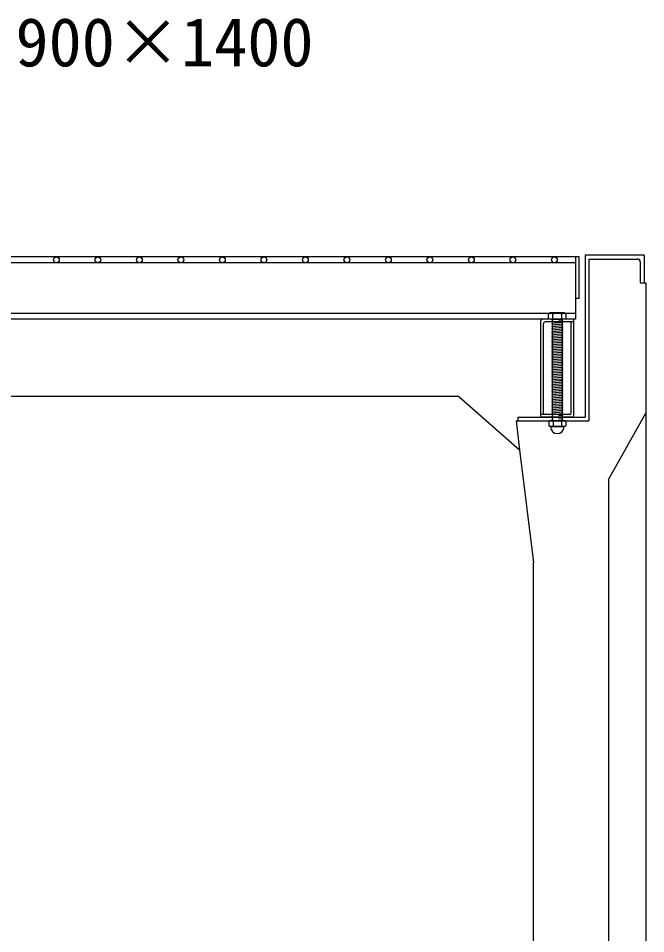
# Model space of a CAD drawing. Units: millimetres, scale not verified. Extents: x -16800 to 16800, y -5940 to 5940.
# Drawn here: x -3921 to -3166, y -2562 to -1459 of the extents above; entities that cross this region are included whole.
import ezdxf
from ezdxf.enums import TextEntityAlignment as Align

# ---------------------------------------------------------------- set-up
doc = ezdxf.new("R2010")
doc.units = ezdxf.units.MM
doc.header["$LTSCALE"] = 20
doc.linetypes.add('DOTTED', pattern=[1.75, 0.25, -1.5])
for name, color, linetype, lineweight in [('0-2_HATCH', 6, 'Continuous', 25), ('0-5_OUTLINE', 3, 'Continuous', 25), ('0-6_TXT', 7, 'Continuous', 25)]:
    doc.layers.add(name, color=color, linetype=linetype, lineweight=lineweight)
doc.styles.add('ＭＳ ゴシック', font='')
doc.styles.get('ＭＳ ゴシック').set_extended_font_data('MS Gothic')

msp = doc.modelspace()

# ---------------------------------------------------------------- linework, layer by layer
at = {"layer": '0-2_HATCH'}
for p, q in [((-3245.5, -1746.82), (-4255.5, -1746.82)), ((-3250, -1746.82), (-3250, -1821.82)), ((-3245.5, -1796.82), (-3245.5, -1746.82)), ((-3238.5, -1744.84), (-3238.5, -1939.82)), ((-3234, -1749.34), (-3234, -1944.32)), ((-3234, -1749.34), (-3175.5, -1749.34)), ((-3250, -1753.82), (-4251, -1753.82)), ((-3245.5, -1796.82), (-3250, -1796.82)), ((-3281.17, -1814.82), (-4219.82, -1814.82)), ((-3280.5, -1814.32), (-3282.5, -1815.82)), ((-3282.5, -1821.82), (-3282.5, -1815.82)), ((-3282.17, -1815.54), (-3280.5, -1814.32)), ((-3263.5, -1814.32), (-3280.5, -1814.32)), ((-3277.5, -1821.82), (-3277.5, -1815.82)), ((-3266.5, -1821.82), (-3266.5, -1815.82)), ((-3261.82, -1815.54), (-3263.5, -1814.32)), ((-3250, -1814.82), (-3262.82, -1814.82)), ((-3261.5, -1821.82), (-3261.5, -1815.82)), ((-3250, -1821.82), (-4251, -1821.82)), ((-3292, -1939.82), (-3292, -1823.82)), ((-3252, -1821.82), (-3290, -1821.82)), ((-3288.8, -1936.62), (-3288.8, -1827.02)), ((-3252, -1825.02), (-3286.8, -1825.02)), ((-3261.5, -1821.82), (-3282.5, -1821.82)), ((-3278.5, -1821.82), (-3265.5, -1821.82)), ((-3278.5, -1822.82), (-3277.5, -1821.82)), ((-3277.5, -1823.82), (-3278.5, -1822.82)), ((-3278.5, -1824.82), (-3277.5, -1823.82)), ((-3277.5, -1825.82), (-3278.5, -1824.82)), ((-3278.5, -1826.82), (-3277.5, -1825.82)), ((-3265.5, -1825.82), (-3278.5, -1826.82)), ((-3277.5, -1827.82), (-3278.5, -1826.82)), ((-3278.5, -1828.82), (-3277.5, -1827.82)), ((-3265.5, -1827.82), (-3278.5, -1828.82)), ((-3277.5, -1829.82), (-3278.5, -1828.82)), ((-3278.5, -1830.82), (-3277.5, -1829.82)), ((-3265.5, -1829.82), (-3278.5, -1830.82)), ((-3266.5, -1822.82), (-3265.5, -1821.82)), ((-3265.5, -1823.82), (-3266.5, -1822.82)), ((-3266.5, -1826.82), (-3265.5, -1825.82)), ((-3265.5, -1827.82), (-3266.5, -1826.82)), ((-3266.5, -1828.82), (-3265.5, -1827.82)), ((-3265.5, -1829.82), (-3266.5, -1828.82)), ((-3266.5, -1830.82), (-3265.5, -1829.82)), ((-3255.2, -1934.62), (-3255.2, -1825.02)), ((-3252, -1937.82), (-3252, -1821.82)), ((-3277.5, -1831.82), (-3278.5, -1830.82)), ((-3278.5, -1832.82), (-3277.5, -1831.82)), ((-3265.5, -1831.82), (-3278.5, -1832.82)), ((-3277.5, -1833.82), (-3278.5, -1832.82)), ((-3265.5, -1833.82), (-3278.5, -1834.82)), ((-3278.5, -1834.82), (-3277.5, -1833.82)), ((-3265.5, -1835.82), (-3278.5, -1836.82)), ((-3277.5, -1837.82), (-3278.5, -1836.82)), ((-3265.5, -1837.82), (-3278.5, -1838.82)), ((-3278.5, -1838.82), (-3277.5, -1837.82)), ((-3277.5, -1839.82), (-3278.5, -1838.82)), ((-3265.5, -1839.82), (-3278.5, -1840.82)), ((-3278.5, -1840.82), (-3277.5, -1839.82)), ((-3277.5, -1841.82), (-3278.5, -1840.82)), ((-3265.5, -1831.82), (-3266.5, -1830.82)), ((-3266.5, -1834.82), (-3265.5, -1833.82)), ((-3265.5, -1835.82), (-3266.5, -1834.82)), ((-3266.5, -1836.82), (-3265.5, -1835.82)), ((-3265.5, -1837.82), (-3266.5, -1836.82)), ((-3266.5, -1838.82), (-3265.5, -1837.82)), ((-3266.5, -1838.82), (-3265.5, -1839.82)), ((-3266.5, -1840.82), (-3265.5, -1839.82)), ((-3266.5, -1840.82), (-3265.5, -1841.82)), ((-3265.5, -1841.82), (-3278.5, -1842.82)), ((-3278.5, -1842.82), (-3277.5, -1841.82)), ((-3277.5, -1843.82), (-3278.5, -1842.82)), ((-3265.5, -1843.82), (-3278.5, -1844.82)), ((-3278.5, -1844.82), (-3277.5, -1843.82)), ((-3277.5, -1845.82), (-3278.5, -1844.82)), ((-3265.5, -1845.82), (-3278.5, -1846.82)), ((-3278.5, -1846.82), (-3277.5, -1845.82)), ((-3277.5, -1847.82), (-3278.5, -1846.82)), ((-3265.5, -1847.82), (-3278.5, -1848.82)), ((-3278.5, -1848.82), (-3277.5, -1847.82)), ((-3277.5, -1849.82), (-3278.5, -1848.82)), ((-3265.5, -1849.82), (-3278.5, -1850.82)), ((-3278.5, -1850.82), (-3277.5, -1849.82)), ((-3277.5, -1851.82), (-3278.5, -1850.82)), ((-3265.5, -1851.82), (-3278.5, -1852.82)), ((-3278.5, -1852.82), (-3277.5, -1851.82)), ((-3266.5, -1842.82), (-3265.5, -1841.82)), ((-3266.5, -1842.82), (-3265.5, -1843.82)), ((-3266.5, -1844.82), (-3265.5, -1843.82)), ((-3266.5, -1844.82), (-3265.5, -1845.82)), ((-3266.5, -1846.82), (-3265.5, -1845.82)), ((-3266.5, -1846.82), (-3265.5, -1847.82)), ((-3266.5, -1848.82), (-3265.5, -1847.82)), ((-3266.5, -1848.82), (-3265.5, -1849.82)), ((-3266.5, -1850.82), (-3265.5, -1849.82)), ((-3266.5, -1850.82), (-3265.5, -1851.82)), ((-3266.5, -1852.82), (-3265.5, -1851.82)), ((-3277.5, -1853.82), (-3278.5, -1852.82)), ((-3265.5, -1853.82), (-3278.5, -1854.82)), ((-3278.5, -1854.82), (-3277.5, -1853.82)), ((-3277.5, -1855.82), (-3278.5, -1854.82)), ((-3265.5, -1855.82), (-3278.5, -1856.82)), ((-3278.5, -1856.82), (-3277.5, -1855.82)), ((-3277.5, -1857.82), (-3278.5, -1856.82)), ((-3265.5, -1857.82), (-3278.5, -1858.82)), ((-3278.5, -1858.82), (-3277.5, -1857.82)), ((-3277.5, -1859.82), (-3278.5, -1858.82)), ((-3265.5, -1859.82), (-3278.5, -1860.82)), ((-3278.5, -1860.82), (-3277.5, -1859.82)), ((-3277.5, -1861.82), (-3278.5, -1860.82)), ((-3265.5, -1861.82), (-3278.5, -1862.82)), ((-3278.5, -1862.82), (-3277.5, -1861.82)), ((-3277.5, -1863.82), (-3278.5, -1862.82)), ((-3266.5, -1852.82), (-3265.5, -1853.82)), ((-3266.5, -1854.82), (-3265.5, -1853.82)), ((-3266.5, -1854.82), (-3265.5, -1855.82)), ((-3266.5, -1856.82), (-3265.5, -1855.82)), ((-3266.5, -1856.82), (-3265.5, -1857.82)), ((-3266.5, -1858.82), (-3265.5, -1857.82)), ((-3266.5, -1858.82), (-3265.5, -1859.82)), ((-3266.5, -1860.82), (-3265.5, -1859.82)), ((-3266.5, -1860.82), (-3265.5, -1861.82)), ((-3266.5, -1862.82), (-3265.5, -1861.82)), ((-3266.5, -1862.82), (-3265.5, -1863.82)), ((-3265.5, -1863.82), (-3278.5, -1864.82)), ((-3278.5, -1864.82), (-3277.5, -1863.82)), ((-3277.5, -1865.82), (-3278.5, -1864.82)), ((-3265.49, -1865.82), (-3278.49, -1866.82)), ((-3278.49, -1866.82), (-3277.49, -1865.82)), ((-3277.49, -1867.82), (-3278.49, -1866.82)), ((-3265.49, -1867.82), (-3278.49, -1868.82)), ((-3278.49, -1868.82), (-3277.49, -1867.82)), ((-3277.49, -1869.82), (-3278.49, -1868.82)), ((-3265.49, -1869.83), (-3278.49, -1870.83)), ((-3278.49, -1870.83), (-3277.49, -1869.83)), ((-3277.49, -1871.82), (-3278.49, -1870.83)), ((-3265.49, -1871.83), (-3278.49, -1872.83)), ((-3278.49, -1872.83), (-3277.49, -1871.83)), ((-3277.49, -1873.83), (-3278.49, -1872.83)), ((-3265.49, -1873.83), (-3278.49, -1874.83)), ((-3278.49, -1874.83), (-3277.49, -1873.83)), ((-3266.5, -1864.82), (-3265.5, -1863.82)), ((-3266.5, -1864.82), (-3265.49, -1865.82)), ((-3266.49, -1866.82), (-3265.49, -1865.82)), ((-3266.49, -1866.82), (-3265.49, -1867.82)), ((-3266.49, -1868.82), (-3265.49, -1867.82)), ((-3266.49, -1868.82), (-3265.49, -1869.83)), ((-3266.49, -1870.83), (-3265.49, -1869.83)), ((-3266.49, -1870.83), (-3265.49, -1871.83)), ((-3266.49, -1872.83), (-3265.49, -1871.83)), ((-3266.49, -1872.83), (-3265.49, -1873.83)), ((-3266.49, -1874.83), (-3265.49, -1873.83)), ((-3277.49, -1875.83), (-3278.49, -1874.83)), ((-3265.49, -1879.83), (-3278.49, -1880.83)), ((-3278.49, -1880.83), (-3277.49, -1879.83)), ((-3277.49, -1881.83), (-3278.49, -1880.83)), ((-3265.49, -1881.83), (-3278.49, -1882.83)), ((-3278.49, -1882.83), (-3277.49, -1881.83)), ((-3277.49, -1883.83), (-3278.49, -1882.83)), ((-3265.49, -1883.83), (-3278.49, -1884.83)), ((-3278.49, -1884.83), (-3277.49, -1883.83)), ((-3277.49, -1885.83), (-3278.49, -1884.83)), ((-3265.48, -1875.83), (-3278.48, -1876.83)), ((-3278.48, -1876.83), (-3277.48, -1875.83)), ((-3277.48, -1877.83), (-3278.48, -1876.83)), ((-3265.48, -1877.83), (-3278.48, -1878.83)), ((-3278.48, -1878.83), (-3277.48, -1877.83)), ((-3277.48, -1879.83), (-3278.48, -1878.83)), ((-3266.49, -1874.83), (-3265.48, -1875.83)), ((-3266.49, -1880.83), (-3265.49, -1879.83)), ((-3266.49, -1880.83), (-3265.49, -1881.83)), ((-3266.49, -1882.83), (-3265.49, -1881.83)), ((-3266.49, -1882.83), (-3265.49, -1883.83)), ((-3266.49, -1884.83), (-3265.49, -1883.83)), ((-3266.49, -1884.83), (-3265.48, -1885.83)), ((-3266.48, -1876.83), (-3265.48, -1875.83)), ((-3266.48, -1876.83), (-3265.48, -1877.83)), ((-3266.48, -1878.83), (-3265.48, -1877.83)), ((-3266.48, -1878.83), (-3265.48, -1879.84)), ((-3265.48, -1885.83), (-3278.48, -1886.83)), ((-3278.48, -1886.83), (-3277.48, -1885.83)), ((-3277.48, -1887.83), (-3278.48, -1886.83)), ((-3265.48, -1887.83), (-3278.48, -1888.83)), ((-3278.48, -1888.83), (-3277.48, -1887.83)), ((-3277.48, -1889.83), (-3278.48, -1888.83)), ((-3265.48, -1889.83), (-3278.48, -1890.83)), ((-3278.48, -1890.83), (-3277.48, -1889.83)), ((-3277.48, -1891.83), (-3278.48, -1890.83)), ((-3265.48, -1891.84), (-3278.48, -1892.84)), ((-3278.48, -1892.84), (-3277.48, -1891.84)), ((-3277.48, -1893.84), (-3278.48, -1892.84)), ((-3265.47, -1893.84), (-3278.47, -1894.84)), ((-3278.47, -1894.84), (-3277.47, -1893.84)), ((-3277.47, -1895.84), (-3278.47, -1894.84)), ((-3265.47, -1895.84), (-3278.47, -1896.84)), ((-3278.47, -1896.84), (-3277.47, -1895.84)), ((-3266.48, -1886.83), (-3265.48, -1885.83)), ((-3266.48, -1886.83), (-3265.48, -1887.83)), ((-3266.48, -1888.83), (-3265.48, -1887.83)), ((-3266.48, -1888.83), (-3265.48, -1889.83)), ((-3266.48, -1890.83), (-3265.48, -1889.83)), ((-3266.48, -1890.83), (-3265.48, -1891.84)), ((-3266.48, -1892.84), (-3265.48, -1891.84)), ((-3266.48, -1892.84), (-3265.47, -1893.84)), ((-3266.47, -1894.84), (-3265.47, -1893.84)), ((-3266.47, -1894.84), (-3265.47, -1895.84)), ((-3266.47, -1896.84), (-3265.47, -1895.84)), ((-3277.47, -1897.84), (-3278.47, -1896.84)), ((-3265.47, -1897.84), (-3278.47, -1898.84)), ((-3278.47, -1898.84), (-3277.47, -1897.84)), ((-3277.47, -1899.84), (-3278.47, -1898.84)), ((-3265.47, -1899.84), (-3278.47, -1900.84)), ((-3278.47, -1900.84), (-3277.47, -1899.84)), ((-3277.47, -1901.84), (-3278.47, -1900.84)), ((-3265.46, -1901.85), (-3278.46, -1902.85)), ((-3278.46, -1902.85), (-3277.46, -1901.85)), ((-3277.46, -1903.85), (-3278.46, -1902.85)), ((-3265.46, -1903.85), (-3278.46, -1904.85)), ((-3278.46, -1904.85), (-3277.46, -1903.85)), ((-3277.46, -1905.85), (-3278.46, -1904.85)), ((-3265.46, -1905.85), (-3278.46, -1906.85)), ((-3278.46, -1906.85), (-3277.46, -1905.85)), ((-3277.46, -1907.85), (-3278.46, -1906.85)), ((-3266.47, -1896.84), (-3265.47, -1897.84)), ((-3266.47, -1898.84), (-3265.47, -1897.84)), ((-3266.47, -1898.84), (-3265.47, -1899.84)), ((-3266.47, -1900.84), (-3265.47, -1899.84)), ((-3266.47, -1900.84), (-3265.46, -1901.85)), ((-3266.46, -1902.85), (-3265.46, -1901.85)), ((-3266.46, -1902.85), (-3265.46, -1903.85)), ((-3266.46, -1904.85), (-3265.46, -1903.85)), ((-3266.46, -1904.85), (-3265.46, -1905.85)), ((-3266.46, -1906.85), (-3265.46, -1905.85)), ((-3266.46, -1906.85), (-3265.46, -1907.85)), ((-3265.46, -1907.85), (-3278.46, -1908.85)), ((-3278.46, -1908.85), (-3277.46, -1907.85)), ((-3277.46, -1909.85), (-3278.46, -1908.85)), ((-3265.45, -1909.85), (-3278.45, -1910.85)), ((-3278.45, -1910.85), (-3277.45, -1909.85)), ((-3277.45, -1911.85), (-3278.45, -1910.85)), ((-3265.45, -1911.86), (-3278.45, -1912.86)), ((-3278.45, -1912.86), (-3277.45, -1911.86)), ((-3277.45, -1913.86), (-3278.45, -1912.86)), ((-3265.45, -1913.86), (-3278.45, -1914.86)), ((-3278.45, -1914.86), (-3277.45, -1913.86)), ((-3277.45, -1915.86), (-3278.45, -1914.86)), ((-3265.45, -1915.86), (-3278.45, -1916.86)), ((-3278.45, -1916.86), (-3277.45, -1915.86)), ((-3277.45, -1917.86), (-3278.45, -1916.86)), ((-3265.44, -1917.86), (-3278.44, -1918.86)), ((-3278.44, -1918.86), (-3277.44, -1917.86)), ((-3266.46, -1908.85), (-3265.46, -1907.85)), ((-3266.46, -1908.85), (-3265.45, -1909.85)), ((-3266.45, -1910.85), (-3265.45, -1909.85)), ((-3266.45, -1910.85), (-3265.45, -1911.86)), ((-3266.45, -1912.86), (-3265.45, -1911.86)), ((-3266.45, -1912.86), (-3265.45, -1913.86)), ((-3266.45, -1914.86), (-3265.45, -1913.86)), ((-3266.45, -1914.86), (-3265.45, -1915.86)), ((-3266.45, -1916.86), (-3265.45, -1915.86)), ((-3266.45, -1916.86), (-3265.44, -1917.86)), ((-3266.44, -1918.86), (-3265.44, -1917.86)), ((-3277.44, -1919.86), (-3278.44, -1918.86)), ((-3265.44, -1919.86), (-3278.44, -1920.86)), ((-3278.44, -1920.86), (-3277.44, -1919.86)), ((-3277.44, -1921.86), (-3278.44, -1920.86)), ((-3265.44, -1921.87), (-3278.44, -1922.87)), ((-3278.44, -1922.87), (-3277.44, -1921.87)), ((-3277.44, -1923.87), (-3278.44, -1922.87)), ((-3265.44, -1923.87), (-3278.44, -1924.87)), ((-3278.44, -1924.87), (-3277.44, -1923.87)), ((-3277.44, -1925.87), (-3278.44, -1924.87)), ((-3265.43, -1925.87), (-3278.43, -1926.87)), ((-3278.43, -1926.87), (-3277.43, -1925.87)), ((-3277.43, -1927.87), (-3278.43, -1926.87)), ((-3265.43, -1927.87), (-3278.43, -1928.87)), ((-3278.43, -1928.87), (-3277.43, -1927.87)), ((-3277.43, -1929.87), (-3278.43, -1928.87)), ((-3266.44, -1918.86), (-3265.44, -1919.86)), ((-3266.44, -1920.86), (-3265.44, -1919.86)), ((-3266.44, -1920.86), (-3265.44, -1921.87)), ((-3266.44, -1922.87), (-3265.44, -1921.87)), ((-3266.44, -1922.87), (-3265.44, -1923.87)), ((-3266.44, -1924.87), (-3265.44, -1923.87)), ((-3266.44, -1924.87), (-3265.43, -1925.87)), ((-3266.43, -1926.87), (-3265.43, -1925.87)), ((-3266.43, -1926.87), (-3265.43, -1927.87)), ((-3266.43, -1928.87), (-3265.43, -1927.87)), ((-3266.43, -1928.87), (-3265.43, -1929.87)), ((-3319.5, -1939.82), (-3238.5, -1939.82)), ((-3319.5, -1939.82), (-3319.5, -1944.32)), ((-3257.2, -1936.62), (-3292, -1936.62)), ((-3254, -1939.82), (-3292, -1939.82)), ((-3265.43, -1929.87), (-3278.43, -1930.87)), ((-3278.43, -1930.87), (-3277.43, -1929.87)), ((-3277.43, -1931.87), (-3278.43, -1930.87)), ((-3265.43, -1931.88), (-3278.43, -1932.88)), ((-3278.43, -1932.88), (-3277.43, -1931.88)), ((-3277.43, -1933.88), (-3278.43, -1932.88)), ((-3265.43, -1933.88), (-3278.43, -1934.88)), ((-3278.43, -1934.88), (-3277.43, -1933.88)), ((-3277.43, -1935.88), (-3278.43, -1934.88)), ((-3265.43, -1935.88), (-3278.43, -1936.88)), ((-3278.43, -1936.88), (-3277.43, -1935.88)), ((-3277.43, -1937.88), (-3278.43, -1936.88)), ((-3278.43, -1938.88), (-3277.43, -1937.88)), ((-3277.43, -1939.88), (-3278.43, -1938.88)), ((-3278.43, -1940.88), (-3277.43, -1939.88)), ((-3266.43, -1930.87), (-3265.43, -1929.87)), ((-3266.43, -1930.87), (-3265.43, -1931.88)), ((-3266.43, -1932.88), (-3265.43, -1931.88)), ((-3266.43, -1932.88), (-3265.42, -1933.88)), ((-3266.43, -1934.88), (-3265.43, -1933.88)), ((-3266.43, -1934.88), (-3265.42, -1935.88)), ((-3266.43, -1936.88), (-3265.43, -1935.88)), ((-3266.43, -1936.88), (-3265.42, -1937.88)), ((-3266.43, -1938.88), (-3265.43, -1937.88)), ((-3266.43, -1938.88), (-3265.42, -1939.88)), ((-3266.43, -1940.88), (-3265.43, -1939.88)), ((-3321.69, -1944.32), (-3317.45, -1979.34)), ((-3321.69, -1944.32), (-3234, -1944.32)), ((-3281.34, -1944.32), (-3282.2, -1944.97)), ((-3282.2, -1944.97), (-3282.2, -1950.15)), ((-3280.51, -1951.12), (-3282.2, -1950.15)), ((-3262.66, -1944.32), (-3281.34, -1944.32)), ((-3280.51, -1951.45), (-3280.51, -1951.12)), ((-3263.48, -1951.12), (-3280.51, -1951.12)), ((-3263.48, -1951.45), (-3280.51, -1951.45)), ((-3277.43, -1941.88), (-3278.43, -1940.88)), ((-3278.43, -1942.88), (-3277.43, -1941.88)), ((-3277.43, -1943.88), (-3278.43, -1942.88)), ((-3277.87, -1944.32), (-3277.43, -1943.88)), ((-3277.1, -1944.97), (-3277.1, -1950.15)), ((-3266.9, -1944.97), (-3266.9, -1950.15)), ((-3266.43, -1940.88), (-3265.42, -1941.88)), ((-3266.43, -1942.88), (-3265.43, -1941.88)), ((-3266.43, -1942.88), (-3265.42, -1943.88)), ((-3265.87, -1944.32), (-3265.43, -1943.88)), ((-3263.48, -1951.12), (-3261.79, -1950.15)), ((-3263.48, -1951.45), (-3263.48, -1951.12)), ((-3262.66, -1944.32), (-3261.79, -1944.97)), ((-3261.79, -1944.97), (-3261.79, -1950.15))]:
    msp.add_line(p, q, dxfattribs=at)
at = {"layer": '0-2_HATCH', "linetype": 'DOTTED'}
for p, q in [((-3265.5, -1821.82), (-3278.5, -1822.82)), ((-3265.5, -1823.82), (-3278.5, -1824.82)), ((-3265.43, -1937.88), (-3278.43, -1938.88)), ((-3265.43, -1939.88), (-3278.43, -1940.88)), ((-3265.43, -1941.88), (-3278.43, -1942.88)), ((-3277.87, -1944.32), (-3265.87, -1944.32)), ((-3265.43, -1943.88), (-3271.18, -1944.32))]:
    msp.add_line(p, q, dxfattribs=at)
at = {"layer": '0-2_HATCH'}
for points in [[(-3172, -1752.84), (-3172, -1777.84), (-3167.5, -1777.84)], [(-3265.5, -1825.82), (-3266.5, -1824.82), (-3265.5, -1823.82)], [(-3278.5, -1836.82), (-3277.5, -1835.82), (-3278.5, -1834.82)], [(-3265.5, -1833.82), (-3266.5, -1832.82), (-3265.5, -1831.82)]]:
    msp.add_lwpolyline(points, dxfattribs=at)
for centre in [(-3875.5, -1750.32), (-3825.5, -1750.32), (-3775.5, -1750.32), (-3725.5, -1750.32), (-3675.5, -1750.32), (-3625.5, -1750.32), (-3575.5, -1750.32), (-3525.5, -1750.32), (-3475.5, -1750.32), (-3425.5, -1750.32), (-3375.5, -1750.32), (-3325.5, -1750.32), (-3275.5, -1750.32)]:
    msp.add_circle(centre, 3.5, dxfattribs=at)
for centre, radius, start, end in [((-3175.5, -1752.84), 3.5, 0, 90), ((-3280, -1818.44), 3.62, 46.39563, 133.60437), ((-3272, -1830.44), 15.62, 69.39075, 110.60925), ((-3264, -1818.44), 3.62, 46.39563, 133.60437), ((-3290, -1823.82), 2, 90, 180), ((-3286.8, -1827.02), 2, 90, 180), ((-3257.2, -1934.62), 2, 270, 0), ((-3254, -1937.82), 2, 270, 0), ((-3279.65, -1949.67), 5.35, 61.49832, 118.50684), ((-3279.65, -1945.45), 5.35, 241.49843, 298.50089), ((-3272, -1951.45), 8.19, 180, 359.99995), ((-3272, -1964.74), 20.42, 75.52621, 104.47362), ((-3272, -1930.38), 20.42, 255.52638, 284.47374), ((-3264.35, -1949.67), 5.35, 61.49231, 118.50169), ((-3264.35, -1945.45), 5.35, 241.49989, 298.5)]:
    msp.add_arc(centre, radius, start, end, dxfattribs=at)
at = {"layer": '0-5_OUTLINE'}
for p, q in [((-3167.5, -1744.84), (-3238.5, -1744.84)), ((-3167.5, -1744.84), (-3167.5, -1777.84)), ((-3167.5, -1777.84), (-3165.5, -1777.84)), ((-3165.5, -1777.84), (-3165.5, -3364.84)), ((-3390.5, -1914.84), (-4110.5, -1914.84)), ((-3210.5, -2014.84), (-3165.5, -1934.84)), ((-3210.5, -2014.84), (-3210.5, -3364.84)), ((-3300.5, -3364.84), (-3300.5, -2114.84))]:
    msp.add_line(p, q, dxfattribs=at)
msp.add_lwpolyline([(-3390.5, -1914.84), (-3317.44, -1979.34), (-3300.5, -2114.84)], dxfattribs=at)

# ---------------------------------------------------------------- texts
at = {"layer": '0-6_TXT', "style": 'ＭＳ ゴシック'}
msp.add_text('900×1400', height=58.65, dxfattribs=at).set_placement((-3924.77, -1534.84), align=Align.BOTTOM_LEFT)

doc.saveas('drawing.dxf')
